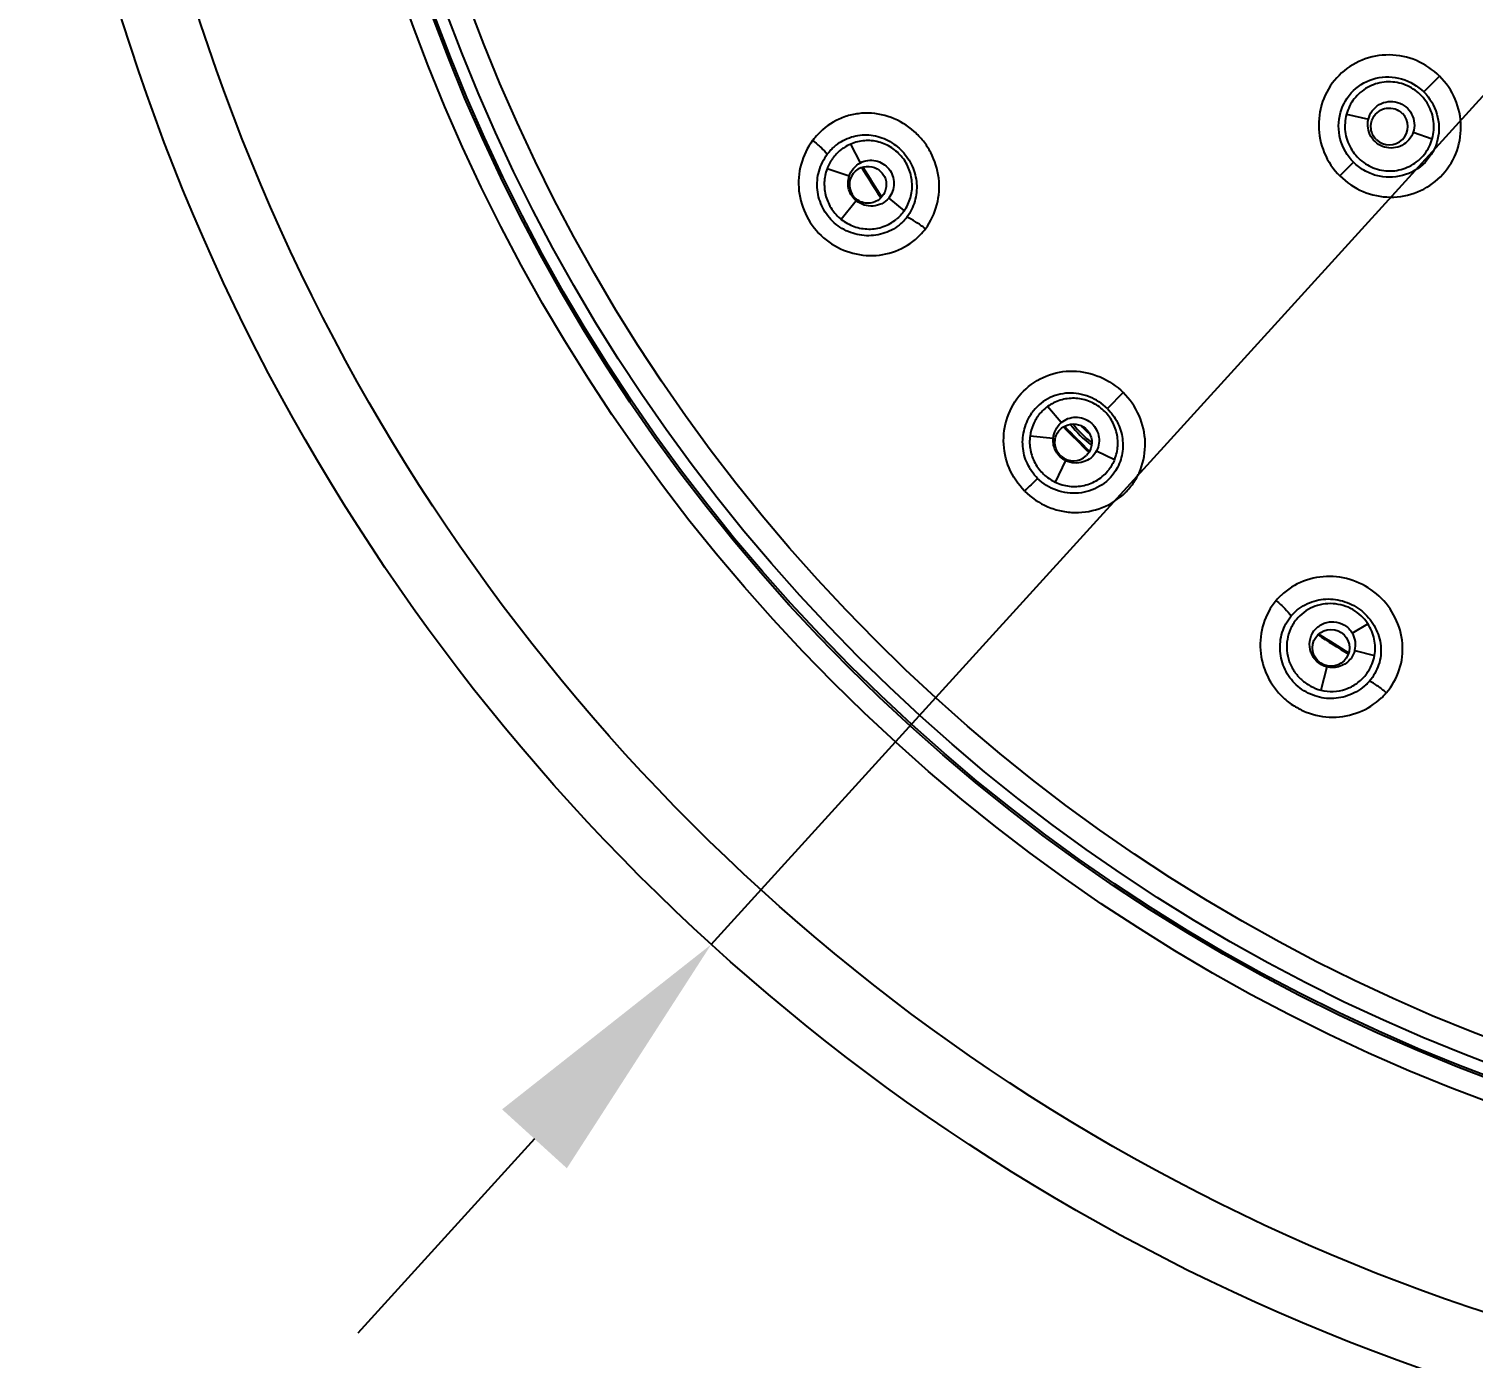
# Model space of a CAD drawing. Header units: millimetres. Extents: x 1241 to 1836, y -3 to 418.
# Drawn here: x 1581.46 to 1608.93, y 157.4 to 182.69 of the extents above; entities that cross this region are included whole.
import ezdxf

# ---------------------------------------------------------------- set-up
doc = ezdxf.new("R2010")
doc.units = ezdxf.units.MM
doc.header["$LTSCALE"] = 32.67
doc.header["$PDMODE"] = 3
doc.header["$PDSIZE"] = 0.3
doc.layers.get('0').update_dxf_attribs({"linetype": 'CONTINUOUS'})
doc.layers.get('Defpoints').update_dxf_attribs({"linetype": 'CONTINUOUS'})
doc.layers.add('1', color=7, linetype='CONTINUOUS')
doc.layers.add('\\M+5B3DF\\M+5B4E7\\M+5CFDF', color=3, linetype='CONTINUOUS', lineweight=18)
doc.styles.add('\\M+5CAFD\\M+5D7D6', font='txt.shx')
doc.dimstyles.new('X\\M+5B3DF\\M+5B4E7\\M+5D1F9\\M+5CABD', dxfattribs={"dimtxt": 2, "dimasz": 1.5, "dimexe": 0.5, "dimexo": 0, "dimgap": 1, "dimtad": 1, "dimtoh": 1, "dimdec": 1, "dimzin": 1, "dimdsep": 46, "dimtxsty": '\\M+5CAFD\\M+5D7D6', "dimcen": 0, "dimadec": 0, "dimazin": 0, "dimtfac": 1, "dimtdec": 1, "dimtmove": 0, "dimatfit": 3, "dimfxl": 0, "dimtolj": 1, "dimtzin": 0, "dimarcsym": 0})

# ---------------------------------------------------------------- blocks, each defined once
blk = doc.blocks.new('*D55')
at = {"layer": '\\M+5B3DF\\M+5B4E7\\M+5CFDF', "color": 0, "lineweight": -2}
for p, q in [((1654.543, 231.368), (1651.179, 227.669)), ((1679.543, 231.368), (1654.543, 231.368)), ((1594.441, 165.269), (1647.815, 223.969)), ((1591.077, 161.569), (1587.714, 157.87))]:
    blk.add_line(p, q, dxfattribs=at)
at = {"layer": '\\M+5B3DF\\M+5B4E7\\M+5CFDF', "color": 0}
for points in [[(1650.562, 228.229), (1651.796, 227.108), (1647.815, 223.969)], [(1590.461, 162.13), (1591.694, 161.009), (1594.441, 165.269)]]:
    blk.add_solid(points, dxfattribs=at)
at = {"layer": 'Defpoints', "color": 0}
for p in [(1647.815, 223.969), (1594.441, 165.269)]:
    blk.add_point(p, dxfattribs=at)
at = {"layer": '\\M+5B3DF\\M+5B4E7\\M+5CFDF', "color": 0, "insert": (1667.543, 235.368), "char_height": 6, "attachment_point": 5, "style": '\\M+5CAFD\\M+5D7D6'}
blk.add_mtext('\\A1;∅79.3', dxfattribs=at)

msp = doc.modelspace()

# ---------------------------------------------------------------- linework, layer by layer
at = {"color": 7, "linetype": 'Continuous'}
for p, q in [((1608.296, 181.787), (1607.997, 181.487)), ((1606.526, 181.063), (1606.942, 180.967)), ((1607.795, 180.72), (1608.157, 180.597)), ((1597.279, 180.14), (1597.094, 180.497)), ((1597.064, 179.883), (1596.643, 180.022)), ((1606.659, 180.151), (1606.4, 179.891)), ((1597.2, 179.417), (1596.914, 179.064)), ((1597.817, 179.469), (1598.112, 179.228)), ((1602.278, 175.769), (1601.976, 175.464)), ((1601.099, 175.196), (1600.839, 175.503)), ((1600.947, 174.897), (1600.505, 174.94)), ((1601.182, 174.473), (1600.982, 174.066)), ((1601.772, 174.662), (1602.113, 174.492)), ((1606.636, 171.192), (1606.932, 171.368)), ((1606.685, 170.861), (1607.058, 170.763)), ((1606.152, 170.548), (1606.038, 170.107))]:
    msp.add_line(p, q, dxfattribs=at)
for centre, radius in [((1621.128, 194.619), 33.778), ((1621.128, 194.619), 33.326), ((1606.231, 170.911), 0.351)]:
    msp.add_circle(centre, radius, dxfattribs=at)
for centre, radius, start, end in [((1607.34, 180.831), 0.351, 225.0196, 44.9804), ((1597.452, 179.76), 1.347, 136.8982, 143.411), ((1597.442, 179.716), 0.986, 137.2258, 143.6131), ((1597.408, 179.748), 0.94, 132.0713, 137.2307), ((1597.396, 179.741), 0.937, 125.8898, 131.2389), ((1597.412, 179.743), 0.817, 122.4691, 128.3801), ((1597.421, 179.721), 0.841, 112.8593, 122.1736), ((1597.42, 179.722), 0.351, 142.1204, 222.0041), ((1597.491, 179.611), 0.841, 314.6524, 323.0822), ((1597.52, 179.628), 1.243, 316.172, 323.2906), ((1601.317, 174.839), 0.817, 135.3263, 141.2373), ((1601.331, 174.819), 0.841, 125.7165, 135.0307), ((1601.329, 174.82), 0.351, 228.2573, 314.9609), ((1672.35, 100.906), 102.487, 134.3952, 134.58806), ((1606.132, 171.019), 1.233, 133.7365, 140.0253), ((1606.124, 170.979), 0.845, 135.4082, 140.3603), ((1606.207, 170.936), 0.871, 321.7677, 327.3021), ((1606.275, 170.887), 0.919, 312.4147, 317.6859), ((1606.332, 170.824), 0.835, 318.306, 319.079)]:
    msp.add_arc(centre, radius, start, end, dxfattribs=at)
for points, knots in [([(1608.296, 181.787), (1608.171, 181.911), (1607.871, 182.117), (1607.341, 182.226), (1606.809, 182.128), (1606.359, 181.829), (1606.062, 181.379), (1605.963, 180.847), (1606.071, 180.317), (1606.274, 180.015), (1606.4, 179.891)], [0, 0, 0, 0, 0.125651, 0.250894, 0.375648, 0.500008, 0.624396, 0.749147, 0.874416, 1, 1, 1, 1]), ([(1606.4, 179.891), (1606.526, 179.766), (1606.826, 179.562), (1607.357, 179.453), (1607.889, 179.552), (1608.339, 179.85), (1608.639, 180.299), (1608.737, 180.831), (1608.626, 181.362), (1608.421, 181.662), (1608.296, 181.787)], [0, 0, 0, 0, 0.125646, 0.250887, 0.375648, 0.499996, 0.624403, 0.749117, 0.874394, 1, 1, 1, 1]), ([(1606.411, 181.095), (1606.456, 181.251), (1606.628, 181.547), (1607.077, 181.789), (1607.587, 181.78), (1607.881, 181.602), (1607.997, 181.487)], [0, 0, 0, 0, 0.249163, 0.498173, 0.748482, 1, 1, 1, 1]), ([(1608.157, 180.597), (1608.187, 180.704), (1608.207, 180.931), (1608.098, 181.253), (1607.879, 181.513), (1607.576, 181.667), (1607.238, 181.697), (1606.915, 181.592), (1606.656, 181.373), (1606.555, 181.169), (1606.526, 181.063)], [0, 0, 0, 0, 0.125088, 0.25026, 0.375334, 0.500489, 0.625467, 0.75037, 0.875174, 1, 1, 1, 1]), ([(1607.997, 181.487), (1608.112, 181.373), (1608.284, 181.08), (1608.297, 180.741), (1608.26, 180.584)], [0, 0, 0, 0, 0.501138, 1, 1, 1, 1]), ([(1598.516, 178.885), (1598.616, 179.021), (1598.766, 179.333), (1598.8, 179.851), (1598.669, 180.267), (1598.482, 180.555), (1598.247, 180.805), (1597.876, 181.03), (1597.448, 181.104), (1597.112, 181.06), (1596.793, 180.954), (1596.582, 180.803), (1596.468, 180.681)], [0, 0, 0, 0, 0.124212, 0.24941, 0.375418, 0.438796, 0.502104, 0.627732, 0.752289, 0.814541, 0.8766, 1, 1, 1, 1]), ([(1606.659, 180.151), (1606.539, 180.27), (1606.363, 180.579), (1606.366, 180.933), (1606.411, 181.095)], [0, 0, 0, 0, 0.500986, 1, 1, 1, 1]), ([(1606.942, 180.967), (1606.968, 181.08), (1607.124, 181.293), (1607.51, 181.338), (1607.81, 181.093), (1607.832, 180.83), (1607.795, 180.72)], [0, 0, 0, 0, 0.249839, 0.49978, 0.749948, 1, 1, 1, 1]), ([(1607.031, 180.998), (1607.057, 181.045), (1607.132, 181.129), (1607.287, 181.191), (1607.454, 181.176), (1607.55, 181.117), (1607.588, 181.079)], [0, 0, 0, 0, 0.249946, 0.500058, 0.749849, 1, 1, 1, 1]), ([(1606.526, 181.063), (1606.497, 180.956), (1606.478, 180.73), (1606.588, 180.41), (1606.806, 180.151), (1607.108, 179.999), (1607.445, 179.967), (1607.766, 180.073), (1608.027, 180.288), (1608.127, 180.492), (1608.157, 180.597)], [0, 0, 0, 0, 0.125032, 0.250169, 0.375236, 0.500328, 0.6254, 0.750171, 0.875045, 1, 1, 1, 1]), ([(1607.795, 180.72), (1607.758, 180.616), (1607.6, 180.428), (1607.239, 180.396), (1606.951, 180.617), (1606.918, 180.859), (1606.942, 180.967)], [0, 0, 0, 0, 0.249882, 0.49988, 0.749924, 1, 1, 1, 1]), ([(1607.091, 180.582), (1607.039, 180.634), (1606.967, 180.776), (1606.996, 180.933), (1607.031, 180.998)], [0, 0, 0, 0, 0.500135, 1, 1, 1, 1]), ([(1596.37, 180.563), (1596.27, 180.428), (1596.117, 180.118), (1596.078, 179.6), (1596.232, 179.101), (1596.554, 178.69), (1597.003, 178.427), (1597.514, 178.344), (1598.017, 178.452), (1598.299, 178.649), (1598.416, 178.768)], [0, 0, 0, 0, 0.124366, 0.249644, 0.375832, 0.50211, 0.62784, 0.752586, 0.876456, 1, 1, 1, 1]), ([(1596.37, 180.563), (1596.427, 180.519), (1596.525, 180.437), (1596.615, 180.346), (1596.648, 180.301)], [0, 0, 0, 0, 0.567047, 1, 1, 1, 1]), ([(1596.846, 180.5), (1596.937, 180.565), (1597.143, 180.664), (1597.486, 180.687), (1597.814, 180.58), (1598.09, 180.371), (1598.281, 180.082), (1598.368, 179.746), (1598.331, 179.403), (1598.23, 179.195), (1598.163, 179.106)], [0, 0, 0, 0, 0.123582, 0.247532, 0.372559, 0.498308, 0.624574, 0.750568, 0.875741, 1, 1, 1, 1]), ([(1598.112, 179.228), (1598.163, 179.302), (1598.245, 179.468), (1598.276, 179.741), (1598.222, 180.012), (1598.086, 180.252), (1597.881, 180.436), (1597.63, 180.55), (1597.356, 180.575), (1597.177, 180.532), (1597.094, 180.497)], [0, 0, 0, 0, 0.124883, 0.249903, 0.375108, 0.500347, 0.625529, 0.750574, 0.87543, 1, 1, 1, 1]), ([(1608.26, 180.584), (1608.221, 180.423), (1608.054, 180.115), (1607.602, 179.854), (1607.165, 179.855), (1606.853, 179.987), (1606.718, 180.092), (1606.659, 180.151)], [0, 0, 0, 0, 0.248711, 0.497164, 0.746938, 0.873405, 1, 1, 1, 1]), ([(1598.082, 179.013), (1597.998, 178.931), (1597.794, 178.8), (1597.439, 178.73), (1597.081, 178.793), (1596.766, 178.98), (1596.544, 179.272), (1596.437, 179.624), (1596.47, 179.988), (1596.578, 180.206), (1596.648, 180.301)], [0, 0, 0, 0, 0.123739, 0.247535, 0.372192, 0.497822, 0.624084, 0.75037, 0.875537, 1, 1, 1, 1]), ([(1596.905, 180.384), (1596.846, 180.337), (1596.741, 180.227), (1596.67, 180.093), (1596.643, 180.022)], [0, 0, 0, 0, 0.499571, 1, 1, 1, 1]), ([(1596.643, 180.022), (1596.612, 179.94), (1596.578, 179.763), (1596.61, 179.496), (1596.722, 179.251), (1596.844, 179.119), (1596.914, 179.064)], [0, 0, 0, 0, 0.249793, 0.499724, 0.749806, 1, 1, 1, 1]), ([(1597.064, 179.883), (1597.082, 179.937), (1597.138, 180.039), (1597.229, 180.114), (1597.279, 180.14)], [0, 0, 0, 0, 0.501246, 1, 1, 1, 1]), ([(1597.279, 180.14), (1597.323, 180.163), (1597.42, 180.195), (1597.572, 180.188), (1597.712, 180.128), (1597.863, 179.997), (1597.935, 179.794), (1597.899, 179.596), (1597.848, 179.508), (1597.817, 179.469)], [0, 0, 0, 0, 0.125728, 0.250882, 0.37635, 0.50182, 0.74869, 0.874283, 1, 1, 1, 1]), ([(1597.346, 180.065), (1597.412, 180.08), (1597.556, 180.069), (1597.724, 179.936), (1597.792, 179.733), (1597.754, 179.594), (1597.718, 179.537)], [0, 0, 0, 0, 0.249932, 0.500061, 0.750119, 1, 1, 1, 1]), ([(1597.2, 179.417), (1597.134, 179.47), (1597.034, 179.621), (1597.038, 179.802), (1597.064, 179.883)], [0, 0, 0, 0, 0.499884, 1, 1, 1, 1]), ([(1597.607, 179.425), (1597.539, 179.382), (1597.367, 179.344), (1597.213, 179.428), (1597.159, 179.487)], [0, 0, 0, 0, 0.500042, 1, 1, 1, 1]), ([(1597.817, 179.469), (1597.781, 179.425), (1597.689, 179.351), (1597.52, 179.306), (1597.347, 179.325), (1597.244, 179.381), (1597.2, 179.417)], [0, 0, 0, 0, 0.249687, 0.499916, 0.749888, 1, 1, 1, 1]), ([(1596.914, 179.064), (1596.987, 179.006), (1597.155, 178.912), (1597.437, 178.864), (1597.719, 178.909), (1597.887, 179.003), (1597.959, 179.062)], [0, 0, 0, 0, 0.250738, 0.500922, 0.750604, 1, 1, 1, 1]), ([(1598.516, 178.885), (1598.455, 178.932), (1598.341, 179.011), (1598.22, 179.081), (1598.163, 179.106)], [0, 0, 0, 0, 0.548435, 1, 1, 1, 1]), ([(1600.403, 173.894), (1600.28, 174.02), (1600.077, 174.319), (1599.968, 174.847), (1600.067, 175.373), (1600.356, 175.821), (1600.801, 176.117), (1601.328, 176.212), (1601.854, 176.095), (1602.152, 175.893), (1602.278, 175.769)], [0, 0, 0, 0, 0.126318, 0.251815, 0.376329, 0.500051, 0.623737, 0.748171, 0.873723, 1, 1, 1, 1]), ([(1600.403, 173.894), (1600.528, 173.768), (1600.756, 173.613), (1601.096, 173.508), (1601.448, 173.468), (1601.89, 173.546), (1602.267, 173.79), (1602.491, 174.06), (1602.653, 174.372), (1602.731, 174.817), (1602.612, 175.345), (1602.405, 175.644), (1602.278, 175.769)], [0, 0, 0, 0, 0.126085, 0.189182, 0.252039, 0.376391, 0.500003, 0.562007, 0.624158, 0.748488, 0.873853, 1, 1, 1, 1]), ([(1601.976, 175.464), (1601.879, 175.561), (1601.643, 175.713), (1601.231, 175.789), (1600.829, 175.676), (1600.62, 175.492), (1600.542, 175.383)], [0, 0, 0, 0, 0.25277, 0.503815, 0.75232, 1, 1, 1, 1]), ([(1602.113, 174.492), (1602.147, 174.576), (1602.19, 174.755), (1602.159, 175.029), (1602.047, 175.281), (1601.861, 175.485), (1601.62, 175.619), (1601.35, 175.674), (1601.077, 175.637), (1600.912, 175.555), (1600.839, 175.503)], [0, 0, 0, 0, 0.124883, 0.249903, 0.375108, 0.500347, 0.625529, 0.750574, 0.87543, 1, 1, 1, 1]), ([(1600.649, 174.136), (1600.569, 174.217), (1600.436, 174.406), (1600.347, 174.741), (1600.383, 175.083), (1600.478, 175.291), (1600.542, 175.383)], [0, 0, 0, 0, 0.252248, 0.502983, 0.751909, 1, 1, 1, 1]), ([(1600.68, 175.351), (1600.633, 175.292), (1600.555, 175.161), (1600.515, 175.014), (1600.505, 174.94)], [0, 0, 0, 0, 0.499571, 1, 1, 1, 1]), ([(1601.099, 175.196), (1601.137, 175.228), (1601.224, 175.281), (1601.374, 175.308), (1601.524, 175.281), (1601.7, 175.187), (1601.815, 175.004), (1601.825, 174.804), (1601.795, 174.706), (1601.772, 174.662)], [0, 0, 0, 0, 0.125728, 0.250882, 0.37635, 0.50182, 0.74869, 0.874283, 1, 1, 1, 1]), ([(1601.976, 175.464), (1602.053, 175.388), (1602.183, 175.21), (1602.281, 174.896), (1602.269, 174.569), (1602.188, 174.366), (1602.132, 174.276)], [0, 0, 0, 0, 0.252051, 0.503184, 0.752447, 1, 1, 1, 1]), ([(1600.947, 174.897), (1600.952, 174.954), (1600.984, 175.066), (1601.055, 175.159), (1601.099, 175.196)], [0, 0, 0, 0, 0.501246, 1, 1, 1, 1]), ([(1601.181, 175.138), (1601.242, 175.167), (1601.383, 175.188), (1601.576, 175.098), (1601.688, 174.917), (1601.684, 174.773), (1601.663, 174.71)], [0, 0, 0, 0, 0.249933, 0.500064, 0.750117, 1, 1, 1, 1]), ([(1600.505, 174.94), (1600.493, 174.852), (1600.499, 174.672), (1600.59, 174.419), (1600.754, 174.205), (1600.902, 174.104), (1600.982, 174.066)], [0, 0, 0, 0, 0.249793, 0.499724, 0.749806, 1, 1, 1, 1]), ([(1601.182, 174.473), (1601.107, 174.511), (1600.976, 174.636), (1600.939, 174.813), (1600.947, 174.897)], [0, 0, 0, 0, 0.499884, 1, 1, 1, 1]), ([(1601.096, 174.558), (1601.065, 174.585), (1601.014, 174.65), (1600.975, 174.768), (1600.978, 174.892), (1601.009, 174.969), (1601.03, 175.004)], [0, 0, 0, 0, 0.249897, 0.499978, 0.749705, 1, 1, 1, 1]), ([(1601.772, 174.662), (1601.747, 174.611), (1601.674, 174.518), (1601.52, 174.437), (1601.346, 174.417), (1601.233, 174.448), (1601.182, 174.473)], [0, 0, 0, 0, 0.249687, 0.499916, 0.749888, 1, 1, 1, 1]), ([(1602.132, 174.276), (1602.057, 174.158), (1601.845, 173.958), (1601.432, 173.825), (1600.999, 173.878), (1600.749, 174.035), (1600.649, 174.136)], [0, 0, 0, 0, 0.247928, 0.496615, 0.747289, 1, 1, 1, 1]), ([(1600.982, 174.066), (1601.067, 174.025), (1601.251, 173.971), (1601.537, 173.987), (1601.802, 174.094), (1601.945, 174.223), (1602.002, 174.297)], [0, 0, 0, 0, 0.250738, 0.500922, 0.750604, 1, 1, 1, 1]), ([(1607.283, 170.055), (1607.393, 170.182), (1607.563, 170.484), (1607.623, 170.999), (1607.481, 171.5), (1607.166, 171.918), (1606.722, 172.197), (1606.209, 172.301), (1605.696, 172.21), (1605.402, 172.025), (1605.28, 171.91)], [0, 0, 0, 0, 0.123561, 0.247559, 0.372614, 0.498595, 0.624933, 0.750923, 0.875928, 1, 1, 1, 1]), ([(1605.187, 171.811), (1605.079, 171.682), (1604.915, 171.378), (1604.856, 170.863), (1604.992, 170.361), (1605.251, 170.008), (1605.525, 169.799), (1605.833, 169.644), (1606.262, 169.559), (1606.774, 169.657), (1607.067, 169.844), (1607.19, 169.959)], [0, 0, 0, 0, 0.123521, 0.247497, 0.372464, 0.498342, 0.561733, 0.625159, 0.751042, 0.875957, 1, 1, 1, 1]), ([(1605.187, 171.811), (1605.245, 171.762), (1605.346, 171.67), (1605.438, 171.568), (1605.473, 171.518)], [0, 0, 0, 0, 0.55477, 1, 1, 1, 1]), ([(1605.522, 171.572), (1605.607, 171.658), (1605.815, 171.792), (1606.179, 171.865), (1606.546, 171.794), (1606.865, 171.6), (1607.092, 171.305), (1607.184, 171.008), (1607.183, 170.765), (1607.13, 170.53), (1607.041, 170.367), (1606.963, 170.277)], [0, 0, 0, 0, 0.124009, 0.248996, 0.374871, 0.501145, 0.627022, 0.751915, 0.814203, 0.876385, 1, 1, 1, 1]), ([(1606.932, 171.368), (1606.86, 171.478), (1606.661, 171.665), (1606.273, 171.781), (1605.872, 171.715), (1605.655, 171.55), (1605.572, 171.45)], [0, 0, 0, 0, 0.250642, 0.500853, 0.750663, 1, 1, 1, 1]), ([(1606.895, 170.209), (1606.807, 170.127), (1606.599, 169.998), (1606.237, 169.921), (1605.873, 169.994), (1605.554, 170.187), (1605.337, 170.489), (1605.241, 170.845), (1605.282, 171.209), (1605.397, 171.427), (1605.473, 171.518)], [0, 0, 0, 0, 0.124311, 0.2492, 0.375122, 0.501548, 0.627444, 0.752268, 0.876254, 1, 1, 1, 1]), ([(1605.572, 171.45), (1605.527, 171.396), (1605.452, 171.275), (1605.392, 171.072), (1605.384, 170.859), (1605.428, 170.651), (1605.523, 170.46), (1605.664, 170.299), (1605.838, 170.177), (1605.97, 170.123), (1606.038, 170.107)], [0, 0, 0, 0, 0.124443, 0.24907, 0.373958, 0.49901, 0.624266, 0.749427, 0.874875, 1, 1, 1, 1]), ([(1606.152, 170.548), (1606.084, 170.565), (1605.952, 170.634), (1605.834, 170.82), (1605.811, 171.038), (1605.866, 171.175), (1605.907, 171.233)], [0, 0, 0, 0, 0.249866, 0.500223, 0.749992, 1, 1, 1, 1]), ([(1605.907, 171.233), (1605.949, 171.29), (1606.038, 171.36), (1606.174, 171.405), (1606.318, 171.413), (1606.495, 171.359), (1606.599, 171.253), (1606.636, 171.192)], [0, 0, 0, 0, 0.249437, 0.374904, 0.500483, 0.750291, 1, 1, 1, 1]), ([(1606.685, 170.861), (1606.699, 170.916), (1606.706, 171.033), (1606.665, 171.143), (1606.636, 171.192)], [0, 0, 0, 0, 0.499824, 1, 1, 1, 1]), ([(1607.058, 170.763), (1607.077, 170.866), (1607.074, 171.082), (1606.989, 171.28), (1606.932, 171.368)], [0, 0, 0, 0, 0.499355, 1, 1, 1, 1]), ([(1606.612, 170.711), (1606.56, 170.643), (1606.416, 170.536), (1606.234, 170.526), (1606.152, 170.548)], [0, 0, 0, 0, 0.500549, 1, 1, 1, 1]), ([(1606.038, 170.107), (1606.115, 170.088), (1606.275, 170.071), (1606.512, 170.115), (1606.727, 170.224), (1606.843, 170.335), (1606.892, 170.397)], [0, 0, 0, 0, 0.250379, 0.500588, 0.750471, 1, 1, 1, 1]), ([(1607.283, 170.055), (1607.228, 170.103), (1607.125, 170.183), (1607.015, 170.253), (1606.963, 170.277)], [0, 0, 0, 0, 0.559687, 1, 1, 1, 1])]:
    msp.add_open_spline(points, degree=3, knots=knots, dxfattribs=at)
for points in [[(1597.143, 179.938), (1597.168, 179.97), (1597.199, 179.998), (1597.233, 180.02)], [(1597.233, 180.02), (1597.267, 180.041), (1597.306, 180.057), (1597.346, 180.065)], [(1597.718, 179.537), (1597.69, 179.492), (1597.651, 179.453), (1597.607, 179.425)], [(1598.112, 179.228), (1598.069, 179.167), (1598.017, 179.11), (1597.959, 179.062)], [(1601.03, 175.004), (1601.044, 175.027), (1601.061, 175.049), (1601.081, 175.068)], [(1601.081, 175.068), (1601.11, 175.097), (1601.144, 175.121), (1601.181, 175.138)], [(1601.663, 174.71), (1601.645, 174.658), (1601.616, 174.61), (1601.578, 174.572)], [(1602.114, 174.492), (1602.085, 174.423), (1602.048, 174.356), (1602.002, 174.297)], [(1606.685, 170.861), (1606.67, 170.808), (1606.646, 170.755), (1606.612, 170.711)], [(1606.941, 170.465), (1606.998, 170.555), (1607.04, 170.658), (1607.058, 170.763)], [(1607.283, 170.055), (1607.254, 170.022), (1607.223, 169.989), (1607.19, 169.959)]]:
    msp.add_open_spline(points, degree=3, dxfattribs=at)
at = {"layer": '1', "color": 7, "linetype": 'Continuous'}
for radius in [39.669, 38.264, 34.461, 34.048, 34.008]:
    msp.add_circle((1621.128, 194.619), radius, dxfattribs=at)
for centre, radius, start, end in [((1621.128, 194.619), 27.926, 211.4267, 212.8632), ((1621.128, 194.619), 27.903, 211.4543, 212.8286), ((1621.128, 194.619), 27.926, 224.279, 225.7209), ((1621.128, 194.619), 27.903, 224.3132, 225.6867), ((1602.8, 176.291), 1.895, 216.5365, 233.5315), ((1602.83, 176.321), 1.895, 217.3663, 232.632), ((1602.235, 175.726), 0.954, 218.3933, 231.6066), ((1621.128, 194.619), 27.926, 237.1368, 238.5733), ((1621.128, 194.619), 27.903, 237.1714, 238.5457)]:
    msp.add_arc(centre, radius, start, end, dxfattribs=at)

# ---------------------------------------------------------------- dimensions: what is measured, and where the dimension line sits
at = {"layer": '\\M+5B3DF\\M+5B4E7\\M+5CFDF'}
dim = msp.add_diameter_dim_2p(p1=(1594.441, 165.269), p2=(1647.815, 223.969), dimstyle='X\\M+5B3DF\\M+5B4E7\\M+5D1F9\\M+5CABD', override={"dimtxt": 6, "dimasz": 5}, dxfattribs=at)
dim.commit()
dim.dimension.update_dxf_attribs({"geometry": '*D55', "text_midpoint": (1667.543, 235.368)})

doc.saveas('drawing.dxf')
